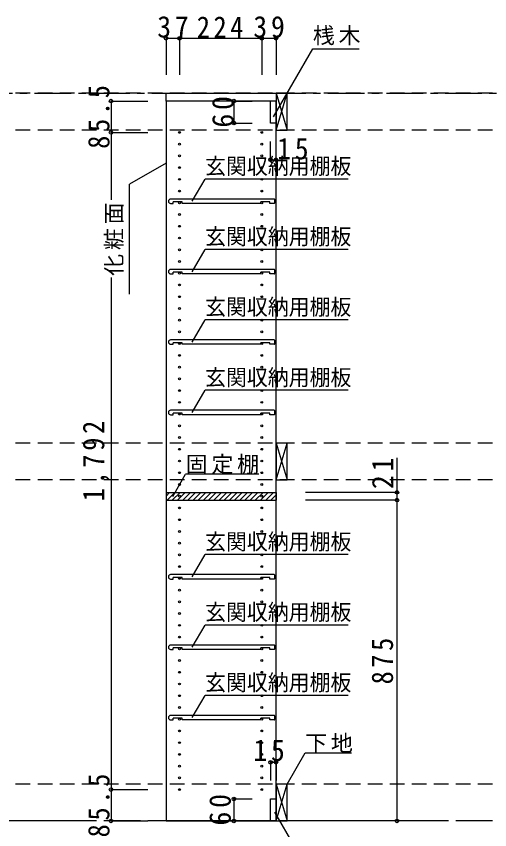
# Model space of a CAD drawing. Units: millimetres, scale not verified. Extents: x -3922 to 3878, y -2932 to 2722.
# Drawn here: x -100 to 1191, y -1735 to 483 of the extents above; entities that cross this region are included whole.
import ezdxf
from ezdxf.enums import TextEntityAlignment as Align

# ---------------------------------------------------------------- set-up
doc = ezdxf.new("R2010")
doc.units = ezdxf.units.MM
doc.header["$LTSCALE"] = 20
doc.header["$PDMODE"] = 32
doc.header["$PDSIZE"] = 10
doc.linetypes.add('CHAIN1', pattern=[8, 5, -1, 1, -1])
doc.linetypes.add('DASHED2', pattern=[3, 2, -1])
for name, color, linetype in [('0-2_本体', 2, 'Continuous'), ('0-3_固定棚', 3, 'Continuous'), ('0-4_可動棚', 2, 'Continuous'), ('0-5', 4, 'Continuous'), ('0-7_桟木・巾木', 2, 'Continuous'), ('0-8_引き出し', 3, 'Continuous'), ('0-A_文字', 7, 'Continuous'), ('0-B_寸法', 7, 'Continuous'), ('0-C_ハッチ', 4, 'Continuous')]:
    doc.layers.add(name, color=color, linetype=linetype)
doc.styles.add('ＭＳ ゴシック', font='')
doc.styles.get('ＭＳ ゴシック').set_extended_font_data('MS Gothic')

msp = doc.modelspace()

# ---------------------------------------------------------------- linework, layer by layer
at = {"layer": '0-2_本体'}
for p, q in [((308.33, 272.73), (608.33, 272.73)), ((608.33, 272.73), (608.33, 251.73))]:
    msp.add_line(p, q, dxfattribs=at)
msp.add_lwpolyline([(608.33, 251.73), (308.33, 251.73), (308.33, 272.73)], dxfattribs=at)
at = {"layer": '0-3_固定棚', "color": 2}
for p, q in [((308.33, -815.27), (308.33, -836.27)), ((308.33, -815.27), (608.33, -815.27)), ((608.33, -815.27), (608.33, -836.27)), ((308.33, -836.27), (608.33, -836.27))]:
    msp.add_line(p, q, dxfattribs=at)
at = {"layer": '0-4_可動棚'}
for p, q in [((603.33, -15.57), (320.83, -15.57)), ((604.83, -26.07), (604.83, -17.07)), ((320.83, -27.57), (327.83, -27.57)), ((327.83, -27.57), (327.83, -23.27)), ((352.83, -23.27), (327.83, -23.27)), ((352.83, -27.57), (352.83, -23.27)), ((566.83, -27.57), (352.83, -27.57)), ((566.83, -27.57), (566.83, -23.27)), ((603.33, -27.57), (591.83, -27.57)), ((603.33, -207.57), (320.83, -207.57)), ((320.83, -219.57), (327.83, -219.57)), ((327.83, -219.57), (327.83, -215.27)), ((352.83, -215.27), (327.83, -215.27)), ((352.83, -219.57), (352.83, -215.27)), ((566.83, -219.57), (352.83, -219.57)), ((566.83, -219.57), (566.83, -215.27)), ((603.33, -219.57), (591.83, -219.57)), ((604.83, -218.07), (604.83, -209.07)), ((603.33, -399.57), (320.83, -399.57)), ((320.83, -411.57), (327.83, -411.57)), ((327.83, -411.57), (327.83, -407.27)), ((352.83, -407.27), (327.83, -407.27)), ((352.83, -411.57), (352.83, -407.27)), ((566.83, -411.57), (352.83, -411.57)), ((566.83, -411.57), (566.83, -407.27)), ((603.33, -411.57), (591.83, -411.57)), ((604.83, -410.07), (604.83, -401.07)), ((603.33, -591.57), (320.83, -591.57)), ((604.83, -602.07), (604.83, -593.07)), ((320.83, -603.57), (327.83, -603.57)), ((327.83, -603.57), (327.83, -599.27)), ((352.83, -599.27), (327.83, -599.27)), ((352.83, -603.57), (352.83, -599.27)), ((566.83, -603.57), (352.83, -603.57)), ((566.83, -603.57), (566.83, -599.27)), ((603.33, -603.57), (591.83, -603.57)), ((603.33, -1039.57), (320.83, -1039.57)), ((604.83, -1050.07), (604.83, -1041.07)), ((320.83, -1051.57), (327.83, -1051.57)), ((327.83, -1051.57), (327.83, -1047.27)), ((352.83, -1047.27), (327.83, -1047.27)), ((352.83, -1051.57), (352.83, -1047.27)), ((566.83, -1051.57), (352.83, -1051.57)), ((566.83, -1051.57), (566.83, -1047.27)), ((603.33, -1051.57), (591.83, -1051.57)), ((603.33, -1231.57), (320.83, -1231.57)), ((327.83, -1243.57), (327.83, -1239.27)), ((352.83, -1239.27), (327.83, -1239.27)), ((352.83, -1243.57), (352.83, -1239.27)), ((566.83, -1243.57), (566.83, -1239.27)), ((604.83, -1242.07), (604.83, -1233.07)), ((320.83, -1243.57), (327.83, -1243.57)), ((566.83, -1243.57), (352.83, -1243.57)), ((603.33, -1243.57), (591.83, -1243.57)), ((603.33, -1423.57), (320.83, -1423.57)), ((320.83, -1435.57), (327.83, -1435.57)), ((327.83, -1435.57), (327.83, -1431.27)), ((352.83, -1431.27), (327.83, -1431.27)), ((352.83, -1435.57), (352.83, -1431.27)), ((566.83, -1435.57), (352.83, -1435.57)), ((566.83, -1435.57), (566.83, -1431.27)), ((603.33, -1435.57), (591.83, -1435.57)), ((604.83, -1434.07), (604.83, -1425.07))]:
    msp.add_line(p, q, dxfattribs=at)
for points in [[(591.83, -27.57), (591.83, -23.27), (566.83, -23.27)], [(591.83, -219.57), (591.83, -215.27), (566.83, -215.27)], [(591.83, -411.57), (591.83, -407.27), (566.83, -407.27)], [(591.83, -603.57), (591.83, -599.27), (566.83, -599.27)], [(591.83, -1051.57), (591.83, -1047.27), (566.83, -1047.27)], [(591.83, -1243.57), (591.83, -1239.27), (566.83, -1239.27)], [(591.83, -1435.57), (591.83, -1431.27), (566.83, -1431.27)]]:
    msp.add_lwpolyline(points, dxfattribs=at)
for centre, radius, start, end in [((320.83, -21.57), 6, 90, 180), ((320.83, -21.57), 6, 180, 270), ((603.33, -17.07), 1.5, 0, 90), ((603.33, -26.07), 1.5, 270, 0), ((320.83, -213.57), 6, 90, 180), ((320.83, -213.57), 6, 180, 270), ((603.33, -209.07), 1.5, 0, 90), ((603.33, -218.07), 1.5, 270, 0), ((320.83, -405.57), 6, 90, 180), ((320.83, -405.57), 6, 180, 270), ((603.33, -401.07), 1.5, 0, 90), ((603.33, -410.07), 1.5, 270, 0), ((320.83, -597.57), 6, 90, 180), ((320.83, -597.57), 6, 180, 270), ((603.33, -593.07), 1.5, 0, 90), ((603.33, -602.07), 1.5, 270, 0), ((320.83, -1045.57), 6, 90, 180), ((603.33, -1041.07), 1.5, 0, 90), ((320.83, -1045.57), 6, 180, 270), ((603.33, -1050.07), 1.5, 270, 0), ((320.83, -1237.57), 6, 90, 180), ((320.83, -1237.57), 6, 180, 270), ((603.33, -1233.07), 1.5, 0, 90), ((603.33, -1242.07), 1.5, 270, 0), ((320.83, -1429.57), 6, 90, 180), ((320.83, -1429.57), 6, 180, 270), ((603.33, -1425.07), 1.5, 0, 90), ((603.33, -1434.07), 1.5, 270, 0)]:
    msp.add_arc(centre, radius, start, end, dxfattribs=at)
at = {"layer": '0-5', "color": 3}
msp.add_lwpolyline([(308.33, -1711.27), (608.33, -1711.27), (608.33, 251.73), (308.33, 251.73)], close=True, dxfattribs=at)
at = {"layer": '0-5'}
for centre in [(345.33, 166.23), (569.33, 166.23), (345.33, 134.23), (569.33, 134.23), (345.33, 102.23), (569.33, 102.23), (345.33, 70.23), (569.33, 70.23), (345.33, 38.23), (569.33, 38.23), (345.33, 6.23), (569.33, 6.23), (345.33, -25.77), (569.33, -25.77), (345.33, -57.77), (569.33, -57.77), (345.33, -89.77), (569.33, -89.77), (345.33, -121.77), (569.33, -121.77), (345.33, -153.77), (569.33, -153.77), (345.33, -185.77), (569.33, -185.77), (345.33, -217.77), (569.33, -217.77), (345.33, -249.77), (569.33, -249.77), (345.33, -281.77), (569.33, -281.77), (345.33, -313.77), (569.33, -313.77), (345.33, -345.77), (569.33, -345.77), (345.33, -377.77), (569.33, -377.77), (345.33, -409.77), (569.33, -409.77), (345.33, -441.77), (569.33, -441.77), (345.33, -473.77), (569.33, -473.77), (345.33, -505.77), (569.33, -505.77), (345.33, -537.77), (569.33, -537.77), (345.33, -569.77), (569.33, -569.77), (345.33, -601.77), (569.33, -601.77), (345.33, -633.77), (569.33, -633.77), (345.33, -665.77), (569.33, -665.77), (345.33, -697.77), (569.33, -697.77), (345.33, -729.77), (569.33, -729.77), (345.33, -761.77), (569.33, -761.77), (345.33, -793.77), (569.33, -793.77), (345.33, -825.77), (569.33, -825.77), (345.33, -857.77), (569.33, -857.77), (345.33, -889.77), (569.33, -889.77), (345.33, -921.77), (569.33, -921.77), (345.33, -953.77), (569.33, -953.77), (345.33, -985.77), (569.33, -985.77), (345.33, -1017.77), (569.33, -1017.77), (345.33, -1049.77), (569.33, -1049.77), (345.33, -1081.77), (569.33, -1081.77), (345.33, -1113.77), (569.33, -1113.77), (345.33, -1145.77), (569.33, -1145.77), (345.33, -1177.77), (569.33, -1177.77), (345.33, -1209.77), (569.33, -1209.77), (345.33, -1241.77), (569.33, -1241.77), (345.33, -1273.77), (569.33, -1273.77), (345.33, -1305.77), (569.33, -1305.77), (345.33, -1337.77), (569.33, -1337.77), (345.33, -1369.77), (569.33, -1369.77), (345.33, -1401.77), (569.33, -1401.77), (345.33, -1433.77), (569.33, -1433.77), (345.33, -1465.77), (569.33, -1465.77), (345.33, -1497.77), (569.33, -1497.77), (345.33, -1529.77), (569.33, -1529.77), (345.33, -1561.77), (569.33, -1561.77), (345.33, -1593.77), (569.33, -1593.77), (345.33, -1625.77), (569.33, -1625.77)]:
    msp.add_circle(centre, 2.5, dxfattribs=at)
at = {"layer": '0-7_桟木・巾木'}
for p, q in [((608.33, 251.73), (593.33, 251.73)), ((593.33, 191.73), (593.33, 251.73)), ((608.33, 251.73), (608.33, 191.73)), ((593.33, -1651.27), (608.33, -1651.27)), ((608.33, -1651.27), (608.33, -1711.27))]:
    msp.add_line(p, q, dxfattribs=at)
for points in [[(608.33, 191.73), (596.84, 191.73), (593.33, 191.73)], [(608.33, -1711.27), (593.33, -1711.27), (593.33, -1651.27)]]:
    msp.add_lwpolyline(points, dxfattribs=at)
at = {"layer": '0-8_引き出し'}
for p, q in [((608.33, 272.73), (608.33, 172.73)), ((638.33, 272.73), (608.33, 272.73)), ((638.33, 172.73), (638.33, 272.73)), ((608.33, 172.73), (638.33, 172.73)), ((608.33, -681.27), (608.33, -781.27)), ((638.33, -681.27), (608.33, -681.27)), ((638.33, -781.27), (638.33, -681.27)), ((608.33, -781.27), (638.33, -781.27)), ((608.33, -1611.27), (608.33, -1711.27)), ((638.33, -1611.27), (608.33, -1611.27)), ((638.33, -1711.27), (638.33, -1611.27)), ((608.33, -1711.27), (638.33, -1711.27))]:
    msp.add_line(p, q, dxfattribs=at)
at = {"layer": '0-8_引き出し', "color": 7}
for p, q in [((608.33, 172.73), (638.33, 272.73)), ((608.33, 272.73), (638.33, 172.73)), ((608.33, -781.27), (638.33, -681.27)), ((608.33, -681.27), (638.33, -781.27)), ((608.33, -1711.27), (638.33, -1611.27)), ((608.33, -1611.27), (638.33, -1711.27))]:
    msp.add_line(p, q, dxfattribs=at)
at = {"layer": '0-A_文字'}
for p, q in [((601.66, 208.2), (708.74, 393.67)), ((708.74, 393.67), (834.77, 393.67)), ((308.33, 82.66), (208.33, 24.93)), ((208.33, -275.07), (208.33, 24.93)), ((379.83, -21.57), (414.85, 39.09)), ((804.85, 39.09), (414.85, 39.09)), ((379.83, -213.57), (414.85, -152.91)), ((804.85, -152.91), (414.85, -152.91)), ((379.83, -405.57), (414.85, -344.91)), ((804.85, -344.91), (414.85, -344.91)), ((379.83, -597.57), (414.85, -536.91)), ((804.85, -536.91), (414.85, -536.91)), ((326.88, -826.33), (361.9, -765.68)), ((561.9, -765.68), (361.9, -765.68)), ((379.83, -1045.57), (414.85, -984.91)), ((804.85, -984.91), (414.85, -984.91)), ((379.83, -1237.57), (414.85, -1176.91)), ((804.85, -1176.91), (414.85, -1176.91)), ((379.83, -1429.57), (414.85, -1368.91)), ((804.85, -1368.91), (414.85, -1368.91)), ((638.33, -1611.27), (687.75, -1525.68)), ((687.75, -1525.68), (813.78, -1525.68))]:
    msp.add_line(p, q, dxfattribs=at)
at = {"layer": '0-A_文字', "linetype": 'CHAIN1'}
for p, q in [((-2290.67, 272.73), (2158.33, 272.73)), ((2158.33, -1711.27), (-2290.67, -1711.27))]:
    msp.add_line(p, q, dxfattribs=at)
at = {"layer": '0-A_文字'}
msp.add_lwpolyline([(604.52, -1687.54), (711.61, -1873.01), (837.63, -1873.01)], dxfattribs=at)
at = {"layer": '0-B_寸法', "color": 4}
for p, q in [((308.33, 422.73), (608.33, 422.73)), ((308.33, 422.73), (308.33, 322.73)), ((345.33, 422.73), (345.33, 322.73)), ((569.33, 422.73), (569.33, 322.73)), ((608.33, 422.73), (608.33, 322.73)), ((158.33, 251.73), (258.33, 251.73)), ((158.33, 251.73), (158.33, -17.89)), ((493.33, 251.73), (493.33, 191.73)), ((493.33, 251.73), (543.33, 251.73)), ((493.33, 191.73), (543.33, 191.73)), ((158.33, 166.23), (258.33, 166.23)), ((593.33, 91.73), (593.33, 141.73)), ((608.33, 91.73), (608.33, 141.73)), ((593.33, 91.73), (608.33, 91.73)), ((158.33, -229.87), (158.33, -1711.27)), ((938.33, -1711.27), (938.33, -721.37)), ((938.33, -815.27), (688.33, -815.27)), ((938.33, -836.27), (688.33, -836.27)), ((593.33, -1551.27), (608.33, -1551.27)), ((593.33, -1551.27), (593.33, -1601.27)), ((608.33, -1551.27), (608.33, -1601.27)), ((158.33, -1625.77), (258.33, -1625.77)), ((493.33, -1651.27), (493.33, -1711.27)), ((493.33, -1651.27), (543.33, -1651.27)), ((158.33, -1711.27), (258.33, -1711.27)), ((493.33, -1711.27), (543.33, -1711.27)), ((938.33, -1711.27), (688.33, -1711.27))]:
    msp.add_line(p, q, dxfattribs=at)
at = {"layer": '0-B_寸法', "color": 4, "linetype": 'DASHED2'}
for p, q in [((2158.33, 272.73), (-2290.67, 272.73)), ((2158.33, 172.73), (-2290.67, 172.73)), ((2158.33, -681.27), (-2290.67, -681.27)), ((2158.33, -781.27), (-2290.67, -781.27)), ((2158.33, -1611.27), (-2290.67, -1611.27)), ((2158.33, -1711.27), (-2290.67, -1711.27))]:
    msp.add_line(p, q, dxfattribs=at)
at = {"layer": '0-B_寸法'}
for p in [(308.33, 422.73), (345.33, 422.73), (569.33, 422.73), (608.33, 422.73), (158.33, 251.73), (493.33, 251.73), (493.33, 191.73), (158.33, 166.23), (593.33, 91.73), (608.33, 91.73), (938.33, -815.27), (938.33, -836.27), (593.33, -1551.27), (608.33, -1551.27), (158.33, -1625.77), (493.33, -1651.27), (158.33, -1711.27), (493.33, -1711.27), (938.33, -1711.27)]:
    msp.add_point(p, dxfattribs=at)
at = {"layer": '0-C_ハッチ'}
for p, q in [((308.33, -825.22), (318.28, -815.27)), ((311.42, -836.27), (332.42, -815.27)), ((325.57, -836.27), (346.57, -815.27)), ((339.71, -836.27), (360.71, -815.27)), ((353.85, -836.27), (374.85, -815.27)), ((367.99, -836.27), (388.99, -815.27)), ((382.13, -836.27), (403.13, -815.27)), ((396.28, -836.27), (417.28, -815.27)), ((410.42, -836.27), (431.42, -815.27)), ((424.56, -836.27), (445.56, -815.27)), ((438.7, -836.27), (459.7, -815.27)), ((452.85, -836.27), (473.85, -815.27)), ((466.99, -836.27), (487.99, -815.27)), ((481.13, -836.27), (502.13, -815.27)), ((495.27, -836.27), (516.27, -815.27)), ((509.41, -836.27), (530.41, -815.27)), ((523.56, -836.27), (544.56, -815.27)), ((537.7, -836.27), (558.7, -815.27)), ((551.84, -836.27), (572.84, -815.27)), ((565.98, -836.27), (586.98, -815.27)), ((580.12, -836.27), (601.12, -815.27)), ((594.27, -836.27), (608.33, -822.2))]:
    msp.add_line(p, q, dxfattribs=at)

# ---------------------------------------------------------------- texts
at = {"layer": '0-A_文字', "style": 'ＭＳ ゴシック', "width": 0.95}
for p in [(414.85, 39.09), (414.85, -152.91), (414.85, -344.91), (414.85, -536.91), (414.85, -984.91), (414.85, -1176.91), (414.85, -1368.91)]:
    msp.add_text('玄関収納用棚板', height=43.99, dxfattribs=at).set_placement(p, align=Align.BOTTOM_LEFT)
at = {"layer": '0-A_文字', "char_height": 43.99, "attachment_point": 7, "style": 'ＭＳ ゴシック'}
for s, insert in [('\\T1.17;桟木', (708.74, 403.88)), ('\\T1.17;固定棚', (361.9, -765.68)), ('\\T1.17;下地', (687.75, -1525.68))]:
    msp.add_mtext(s, dxfattribs=dict(at, insert=insert))
at = {"layer": '0-A_文字', "insert": (193.33, -225.07), "char_height": 43.99, "attachment_point": 7, "rotation": 90, "style": 'ＭＳ ゴシック'}
msp.add_mtext('\\T1.17;化粧面', dxfattribs=at)
at = {"layer": '0-B_寸法', "char_height": 58.65, "attachment_point": 7, "style": 'ＭＳ ゴシック'}
for s, insert in [('\\T1.27;\\W0.95;37', (284.33, 423.94)), ('\\T1.27;\\W0.9;224', (392.33, 423.94)), ('\\T1.27;\\W0.95;39', (546.33, 423.94)), ('\\T1.27;\\W0.95;15', (611.23, 91.73)), ('\\T1.27;\\W0.95;15', (546.32, -1548.8))]:
    msp.add_mtext(s, dxfattribs=dict(at, insert=insert))
at = {"layer": '0-B_寸法', "char_height": 58.65, "attachment_point": 7, "rotation": 90, "style": 'ＭＳ ゴシック'}
for s, insert in [('\\T1.28;\\W0.9;85.5', (155.01, 121.48)), ('\\T1.27;\\W0.95;60', (493.33, 179.23)), ('\\T1.28;\\W0.9;1,792', (155.01, -839.77)), ('\\T1.27;\\W0.95;21', (928.33, -806.37)), ('\\T1.27;\\W0.9;875', (928.33, -1338.77)), ('\\T1.28;\\W0.9;85.5', (155.01, -1756.02)), ('\\T1.27;\\W0.95;60', (485.72, -1723.77))]:
    msp.add_mtext(s, dxfattribs=dict(at, insert=insert))

doc.saveas('drawing.dxf')
